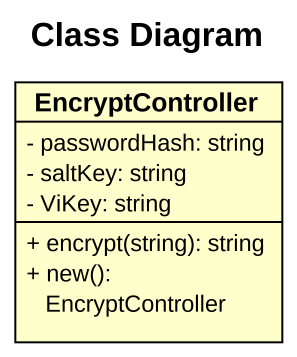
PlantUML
@startuml
title Class Diagram
hide circle
hide empty members
skinparam classAttributeIconSize 0
class EncryptController {
  - passwordHash: string
  - saltKey: string
  - ViKey: string
  + encrypt(string): string
  + new(): EncryptController
}
@enduml
